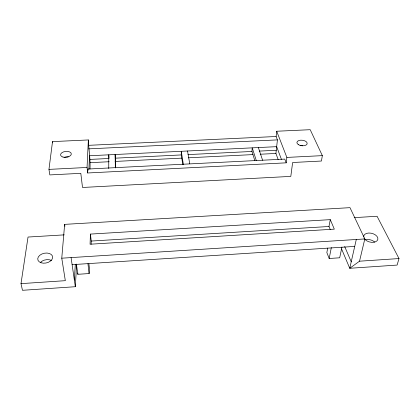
<?xml version="1.0" encoding="UTF-8"?>
<svg xmlns="http://www.w3.org/2000/svg" width="420" height="420" viewBox="0 0 420 420"><rect width="100%" height="100%" fill="white"/><g stroke="black" fill="none" stroke-linecap="round" stroke-linejoin="round"><path stroke-width="0.63" d="M108.743 168.52L108.759 154.817L109.016 157.868M91.135 244.235L91.24 241.059L90.426 234.087L330.278 219.644L334.32 229.142L90.074 244.22L90.426 234.087M76.398 264.065L77.831 274.302L89.15 273.551L89.355 267.74L88.877 263.844M89.975 169.066C90.578 159.322 88.709 149.662 88.352 139.949L52.516 141.608L48.956 169.386L49.823 174.919L80.813 173.334L82.504 187.478L290.803 176.39L292.63 162.509L321.442 161.033L322.334 155.636L310.207 129.696L276.701 131.245L276.129 136.505L277.421 139.892L275.919 153.458L278.156 159.542M88.919 169.092L89.497 155.757L276.67 146.664L281.426 159.353M87.665 172.982L87.843 169.045L284.76 159.096L286.188 162.834L87.665 172.982L87.05 167.47L88.352 139.949M77.831 274.302L77.9 273.005M64.27 234.869L28.035 237.043L21 283.637L22.465 290.304L75.327 286.713L76.566 265.267M74.361 280.067L75.295 264.448M21 283.637L65.326 280.675L61.766 258.19L64.638 224.369L349.991 207.659L364.822 238.938L359.52 261.198L349.75 268.286L341.555 248.913M286.188 162.834L286.86 157.421L276.701 131.245M330.23 229.478L328.986 226.496L330.278 219.644M327.705 248.099L326.844 252.567L329.175 258.489L339.68 257.796L341.922 247.144M329.175 258.489L331.322 247.606M356.296 239.484L349.75 268.286L397.11 265.072L399 258.557L377.066 216.269L354.191 217.644M359.52 261.198L399 258.557M72.114 264.658L354.721 246.409M61.766 258.19L364.822 238.938M91.24 241.059L328.986 226.496M90.237 162.671L109.195 161.732M115.08 161.438L181.771 158.13M188.307 157.804L253.034 154.591M260.227 154.234L275.919 153.458M48.956 169.386L87.05 167.47M286.86 157.421L322.334 155.636M89.885 159.422L109.064 158.482M115.395 158.167L181.445 154.922M187.982 154.602L252.073 151.457M259.266 151.1L276.271 150.266M88.919 145.309L276.129 136.505M88.757 148.859L277.421 139.892M344.683 246.535L351.236 261.755M258.363 147.551L262.61 160.309M256.316 160.624L252.236 147.851L251.937 151.463L254.83 160.619M187.53 150.99L189.746 163.774M183.414 164.734L181.272 151.294L181.267 154.933L182.794 164.566M52.516 141.608L52.694 142.8M64.638 224.369L64.916 226.265M71.085 257.602L75.327 286.713M87.938 263.791L89.15 273.551M87.843 169.045L87.985 170.326M115.568 167.969L115.154 154.508L115.327 167.533M300.09 145.483A5.15 2.793 6.8 0 1 302.726 145.735M64.26 157.332A5.371 2.977 -6.4 0 1 68.318 156.839M363.683 236.859A7.25 4.463 13.9 0 1 373.454 233.872A7.25 4.463 13.9 0 1 375.643 241.742A7.25 4.463 13.9 0 1 364.019 238.077M365.337 239.736A7.187 4.478 14.2 0 1 374.698 242.104M40.309 262.542A7.497 4.972 -12 0 1 51.539 260.5M63.037 157.091A5.408 2.961 -6.3 0 0 71.321 154.082A5.408 2.961 -6.3 0 0 63.467 151.914A5.408 2.961 -6.3 0 0 63.037 157.091M298.337 144.611A5.182 2.777 6.7 0 0 306.999 144.165A5.182 2.777 6.7 0 0 300.788 140.17A5.182 2.777 6.7 0 0 298.337 144.611M41.023 262.762A7.56 4.961 -11.7 0 0 52.647 257.602A7.56 4.961 -11.7 0 0 41.911 253.99A7.56 4.961 -11.7 0 0 41.023 262.762"/></g></svg>
